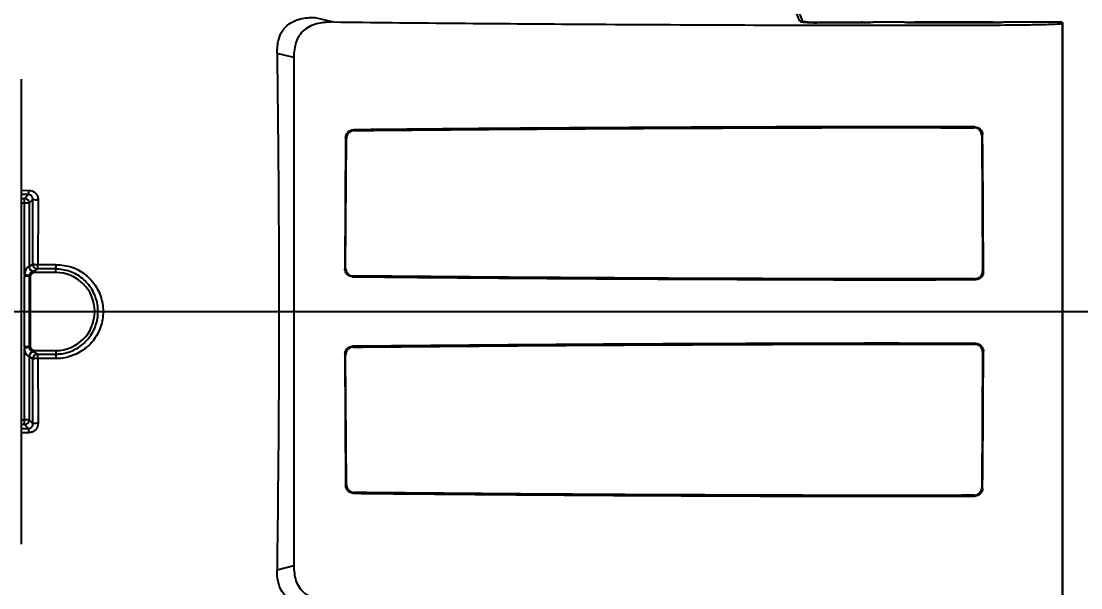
# Model space of a CAD drawing. Header units: inches. Extents: x 0.7 to 44.2, y 3.2 to 34.6.
# Drawn here: x 22.36 to 25.772, y 11.416 to 13.24 of the extents above; entities that cross this region are included whole.
import ezdxf

# ---------------------------------------------------------------- set-up
doc = ezdxf.new("R2010")
doc.units = ezdxf.units.IN
doc.header["$MEASUREMENT"] = 0
doc.layers.add('DIM', color=1, linetype='Continuous')
doc.styles.add('Arial', font='arial.ttf')
doc.dimstyles.new('ETC EU Metric & ANSI.35 Stacked', dxfattribs={"dimscale": 2.666667, "dimtxt": 0.35, "dimasz": 0.4375, "dimexe": 0.35, "dimexo": 0.35, "dimgap": 0.116667, "dimtad": 0, "dimtih": 1, "dimtoh": 1, "dimdec": 0, "dimlfac": 25.4, "dimzin": 4, "dimdsep": 46, "dimtxsty": 'Arial', "dimcen": 0.175, "dimadec": 0, "dimazin": 0, "dimtfac": 0.75, "dimtdec": 0, "dimtofl": 0, "dimtmove": 0, "dimatfit": 3, "dimfxl": 1, "dimtolj": 1, "dimtzin": 0, "dimarcsym": 0})

# ---------------------------------------------------------------- blocks, each defined once
blk = doc.blocks.new('*D4')
at = {"layer": 'Defpoints', "color": 0, "transparency": 16777216}
for p in [(21.6862, 20.4649), (27.3073, 20.4649), (21.0596, 12.3057)]:
    blk.add_point(p, dxfattribs=at)
at = {"layer": 'DIM', "color": 0, "lineweight": -2, "transparency": 16777216}
for p, q in [((22.0362, 20.4649), (27.6573, 20.4649)), ((27.3073, 20.0274), (27.3073, 17.0217)), ((27.3073, 12.7432), (27.3073, 15.749)), ((21.4096, 12.3057), (27.6573, 12.3057))]:
    blk.add_line(p, q, dxfattribs=at)
at = {"layer": 'DIM', "color": 0, "transparency": 16777216}
for points in [[(27.2344, 20.0274), (27.3802, 20.0274), (27.3073, 20.4649)], [(27.2344, 12.7432), (27.3802, 12.7432), (27.3073, 12.3057)]]:
    blk.add_solid(points, dxfattribs=at)
at = {"layer": 'DIM', "color": 0, "transparency": 16777216, "char_height": 0.35, "attachment_point": 5, "style": 'Arial'}
for s, insert in [('\\A1;207mm', (27.3073, 16.6807)), ('\\A1;[8.16"]', (27.3073, 16.0444))]:
    blk.add_mtext(s, dxfattribs=dict(at, insert=insert))
blk = doc.blocks.new('*D6')
at = {"layer": 'Defpoints', "color": 0, "transparency": 16777216}
for p in [(16.2626, 11.5548), (25.7139, 8.346), (25.7139, 5.2686)]:
    blk.add_point(p, dxfattribs=at)
at = {"layer": 'DIM', "color": 0, "lineweight": -2, "transparency": 16777216}
for p, q in [((16.2626, 11.2048), (16.2626, 4.9186)), ((25.7139, 7.996), (25.7139, 4.9186)), ((16.7001, 5.2686), (20.0793, 5.2686)), ((25.2764, 5.2686), (21.8972, 5.2686))]:
    blk.add_line(p, q, dxfattribs=at)
at = {"layer": 'DIM', "color": 0, "transparency": 16777216}
for points in [[(16.7001, 5.3415), (16.7001, 5.1957), (16.2626, 5.2686)], [(25.2764, 5.3415), (25.2764, 5.1957), (25.7139, 5.2686)]]:
    blk.add_solid(points, dxfattribs=at)
at = {"layer": 'DIM', "color": 0, "transparency": 16777216, "char_height": 0.35, "attachment_point": 5, "style": 'Arial'}
for s, insert in [('\\A1;240mm', (20.9882, 5.564)), ('\\A1;[9.45"]', (20.9882, 4.9277))]:
    blk.add_mtext(s, dxfattribs=dict(at, insert=insert))

msp = doc.modelspace()

# ---------------------------------------------------------------- linework, layer by layer
for p, q in [((24.8671, 13.24), (24.8517, 13.2784)), ((23.3057, 13.2525), (23.3655, 13.2377)), ((24.8774, 13.2397), (24.8644, 13.2721)), ((24.922, 13.2368), (25.0648, 13.2368)), ((24.922, 13.2368), (24.922, 13.2354)), ((25.0648, 13.2354), (24.922, 13.2354)), ((25.0648, 13.2354), (24.922, 13.2354)), ((24.922, 13.2354), (24.922, 13.2354)), ((25.0648, 13.2368), (25.1039, 13.2368)), ((25.0648, 13.2354), (25.0648, 13.2368)), ((25.0648, 13.2354), (25.0648, 13.2354)), ((25.2029, 13.2368), (25.1039, 13.2368)), ((25.2029, 13.2368), (25.242, 13.2368)), ((25.4848, 13.2368), (25.242, 13.2368)), ((25.242, 13.2368), (25.242, 13.2354)), ((25.4848, 13.2354), (25.242, 13.2354)), ((25.4848, 13.2354), (25.242, 13.2354)), ((25.242, 13.2354), (25.242, 13.2354)), ((25.4848, 13.2368), (25.5239, 13.2368)), ((25.4848, 13.2354), (25.4848, 13.2368)), ((25.4848, 13.2354), (25.4848, 13.2354)), ((25.7112, 13.2368), (25.5239, 13.2368)), ((25.7134, 11.3769), (25.7134, 13.2345)), ((25.7139, 11.3775), (25.7139, 13.2355)), ((23.2373, 13.123), (23.1838, 13.1366)), ((23.2373, 13.123), (23.2373, 11.4884)), ((22.3596, 13.054), (22.3596, 11.5574)), ((23.4295, 12.8907), (23.4321, 12.8881)), ((25.4283, 12.8972), (25.431, 12.8998)), ((25.456, 12.8751), (25.4534, 12.8725)), ((25.4534, 12.8725), (25.4561, 12.4363)), ((23.4046, 12.8658), (23.402, 12.443)), ((23.4072, 12.8632), (23.4046, 12.8658)), ((23.4046, 12.4456), (23.4072, 12.8632)), ((22.3596, 12.6959), (22.3845, 12.6957)), ((22.3828, 12.6822), (22.3596, 12.6824)), ((22.3596, 12.6697), (22.3703, 12.6697)), ((22.3703, 12.6697), (22.3828, 12.6822)), ((22.3703, 12.6548), (22.3703, 12.6697)), ((22.3975, 12.6669), (22.3853, 12.6548)), ((22.3968, 12.458), (22.3975, 12.6669)), ((22.3703, 12.6548), (22.3596, 12.6548)), ((22.3703, 12.4233), (22.3703, 12.6548)), ((22.3853, 12.6548), (22.3703, 12.6548)), ((22.3853, 12.6548), (22.3853, 12.4504)), ((22.3853, 12.4504), (22.3968, 12.458)), ((22.3852, 12.4213), (22.3703, 12.4233)), ((22.3993, 12.4351), (22.4031, 12.4314)), ((22.4117, 12.443), (22.4003, 12.4354)), ((22.4707, 12.4314), (22.4031, 12.4314)), ((22.4707, 12.4428), (22.4117, 12.443)), ((22.4707, 12.4314), (22.4707, 12.4428)), ((23.402, 12.443), (23.4046, 12.4456)), ((25.4561, 12.4363), (25.4587, 12.4337)), ((22.3701, 12.192), (22.3701, 12.4194)), ((22.3851, 12.4194), (22.3701, 12.4194)), ((22.3881, 12.4164), (22.3851, 12.4194)), ((22.3851, 12.4194), (22.3851, 12.192)), ((22.3881, 12.4164), (22.3881, 12.195)), ((23.4292, 12.4204), (23.4266, 12.4178)), ((25.434, 12.4086), (25.4313, 12.4112)), ((22.3851, 12.192), (22.3701, 12.192)), ((22.3852, 12.1901), (22.3703, 12.1882)), ((22.3703, 11.9567), (22.3703, 12.1882)), ((22.3851, 12.192), (22.3881, 12.195)), ((23.4266, 12.1937), (23.4292, 12.191)), ((25.4313, 12.2002), (25.434, 12.2028)), ((22.3853, 12.1611), (22.3853, 11.9567)), ((22.3968, 12.1534), (22.3853, 12.1611)), ((22.3975, 11.9445), (22.3968, 12.1534)), ((22.4031, 12.18), (22.3993, 12.1763)), ((22.4003, 12.1761), (22.4117, 12.1684)), ((22.4031, 12.18), (22.4707, 12.18)), ((22.4117, 12.1684), (22.4707, 12.1687)), ((22.4707, 12.18), (22.4707, 12.1687)), ((23.402, 12.1684), (23.4046, 11.7456)), ((23.4046, 12.1658), (23.402, 12.1684)), ((23.4072, 11.7482), (23.4046, 12.1658)), ((25.4561, 12.1751), (25.4534, 11.739)), ((25.4587, 12.1778), (25.4561, 12.1751)), ((22.3596, 11.9567), (22.3703, 11.9567)), ((22.3703, 11.9417), (22.3703, 11.9567)), ((22.3853, 11.9567), (22.3703, 11.9567)), ((22.3853, 11.9567), (22.3975, 11.9445)), ((22.3703, 11.9417), (22.3596, 11.9417)), ((22.3596, 11.9291), (22.3828, 11.9292)), ((22.3845, 11.9157), (22.3596, 11.9155)), ((22.3828, 11.9292), (22.3703, 11.9417)), ((23.4046, 11.7456), (23.4072, 11.7482)), ((23.4321, 11.7233), (23.4295, 11.7207)), ((25.431, 11.7116), (25.4283, 11.7142)), ((25.4534, 11.739), (25.456, 11.7364)), ((23.1836, 11.4748), (23.2373, 11.4884))]:
    msp.add_line(p, q)
at = {"flags": 128}
msp.add_lwpolyline([(25.7134, 13.2345), (25.7122, 13.2357), (25.7112, 13.2368)], dxfattribs=at)
for centre, radius, start, end in [((24.8671, 13.225), 0.015, 63.1634, 90.1896), ((22.3509, 12.6931), 0.0337, 341.1474, 4.472), ((22.3703, 12.6547), 0.015, 0.1836, 89.8164), ((22.4101, 12.7204), 0.055, 256.66, 274.1522), ((22.4118, 12.458), 0.015, 180.1007, 269.8557), ((22.4094, 12.5848), 0.1274, 264.2915, 271.8025), ((22.3782, 12.4543), 0.0354, 341.4319, 5.0981), ((22.4361, 12.454), 0.0364, 341.94, 4.9688), ((22.3997, 12.45), 0.0149, 179.6311, 268.3769), ((22.4003, 12.4504), 0.015, 180.1007, 269.8557), ((22.4707, 12.3057), 0.1257, 270, 90), ((22.3997, 12.1614), 0.0149, 91.6231, 180.3689), ((22.4003, 12.161), 0.015, 90.1443, 179.8993), ((22.4118, 12.1534), 0.015, 90.1443, 179.8993), ((22.4094, 12.0268), 0.1273, 88.1957, 95.7141), ((22.3782, 12.1572), 0.0354, 354.9019, 18.5688), ((22.4361, 12.1574), 0.0364, 355.0312, 18.0607), ((22.3703, 11.9567), 0.015, 270.1836, 359.8164), ((22.4102, 11.8912), 0.0548, 85.8319, 103.3923), ((22.3509, 11.9183), 0.0337, 355.5285, 18.8622)]:
    msp.add_arc(centre, radius, start, end)
for centre, major_axis, ratio, start_param, end_param in [((24.922, 13.2402), (0.055, 0), 0.087489, 3.176499, 4.417192), ((24.922, 13.2403), (0.04, 0), 0.087489, 3.176499, 4.712389), ((24.922, 13.2402), (0.055, 0), 0.087489, 4.417192, 4.712389), ((25.0648, 13.2402), (0.055, 0), 0.087489, 4.712389, 5.502871), ((25.0648, 13.229), (0.04, 0), 0.19438, 1.036328, 1.570796), ((25.242, 13.2402), (0.055, 0), 0.087489, 3.921907, 4.712389), ((25.242, 13.229), (0.04, 0), 0.19438, 1.570796, 2.105264), ((25.4848, 13.2402), (0.055, 0), 0.087489, 4.712389, 5.502871), ((25.4848, 13.229), (0.04, 0), 0.19438, 1.036328, 1.570796), ((22.4001, 12.4193), (-0.0212, 0.0212), 0.998783, 0.655416, 0.784789), ((22.3703, 12.4504), (0.015, 0), 0.069842, 6.018732, 6.230825), ((22.4031, 12.4164), (-0.0106, 0.0106), 0.998783, 5.498396, 7.067974), ((22.3703, 12.4354), (0.03, 0), 0.034921, 6.018732, 6.230825), ((22.4001, 12.4193), (0.0106, -0.0106), 0.996359, 3.797009, 3.926382), ((22.4001, 12.1921), (-0.0212, -0.0212), 0.998783, 5.498396, 5.627769), ((22.4001, 12.1921), (0.0106, 0.0106), 0.996359, 2.356803, 2.486176), ((22.4031, 12.195), (-0.0106, -0.0106), 0.998783, 5.498396, 7.067974), ((22.3703, 12.161), (0.015, 0), 0.069842, 0.05236, 0.264453), ((22.3703, 12.176), (0.03, 0), 0.034921, 0.05236, 0.264453)]:
    msp.add_ellipse(centre, major_axis=major_axis, ratio=ratio, start_param=start_param, end_param=end_param)
for points, knots in [([(23.1838, 13.1366), (23.1844, 13.1519), (23.1854, 13.1772), (23.1997, 13.2104), (23.2207, 13.2323), (23.253, 13.2481), (23.2822, 13.2523), (23.3019, 13.2525), (23.3057, 13.2525)], [0, 0, 0, 0, 0.238055, 0.395689, 0.554448, 0.6971, 0.941468, 1, 1, 1, 1]), ([(23.3655, 13.2377), (23.3489, 13.2371), (23.324, 13.2363), (23.2924, 13.2258), (23.271, 13.2129), (23.2548, 13.1949), (23.2399, 13.1651), (23.2384, 13.1403), (23.2373, 13.123)], [0, 0, 0, 0, 0.250803, 0.3780206, 0.5017875, 0.6243449, 0.7387798, 1, 1, 1, 1]), ([(23.3655, 13.2377), (23.4915, 13.2363), (23.7437, 13.2336), (24.1556, 13.2306), (24.6004, 13.2282), (24.9986, 13.2269), (25.3176, 13.227), (25.4977, 13.2276), (25.6169, 13.229), (25.666, 13.23), (25.6974, 13.2312), (25.7095, 13.2322), (25.7147, 13.2332), (25.7139, 13.234), (25.7134, 13.2345)], [0, 0, 0, 0, 0.1597237, 0.319645, 0.5199149, 0.7203513, 0.8207324, 0.9213632, 0.9466262, 0.9721086, 0.9845123, 0.9891784, 0.9926191, 1, 1, 1, 1]), ([(24.9065, 13.2357), (24.9013, 13.2358), (24.8907, 13.2362), (24.8801, 13.2371), (24.8744, 13.238), (24.8738, 13.2382), (24.8736, 13.2382)], [0, 0, 0, 0, 0.311817, 0.63763, 0.872191, 1, 1, 1, 1]), ([(23.1838, 13.1366), (23.185, 13.0342), (23.1874, 12.8286), (23.1894, 12.513), (23.1897, 12.1929), (23.188, 11.8442), (23.1852, 11.6064), (23.1836, 11.4748)], [0, 0, 0, 0, 0.186926, 0.375005, 0.566879, 0.760114, 1, 1, 1, 1]), ([(25.431, 12.8998), (25.3347, 12.9001), (25.0297, 12.9008), (24.5154, 12.8988), (23.9441, 12.8956), (23.5828, 12.8922), (23.4295, 12.8907)], [0, 0, 0, 0, 0.1439256, 0.4564033, 0.7694111, 1, 1, 1, 1]), ([(23.4046, 12.8658), (23.4049, 12.8686), (23.4055, 12.8742), (23.4099, 12.8816), (23.4162, 12.8873), (23.4232, 12.8903), (23.4277, 12.8906), (23.4295, 12.8907)], [0, 0, 0, 0, 0.215553, 0.43111, 0.646575, 0.862054, 1, 1, 1, 1]), ([(23.4321, 12.8881), (23.4293, 12.8878), (23.4238, 12.8872), (23.4163, 12.8828), (23.4107, 12.8765), (23.4077, 12.8695), (23.4074, 12.865), (23.4072, 12.8632)], [0, 0, 0, 0, 0.215734, 0.431475, 0.647052, 0.862508, 1, 1, 1, 1]), ([(23.4321, 12.8881), (23.5973, 12.8897), (23.9278, 12.8928), (24.4304, 12.8957), (24.8491, 12.8974), (25.1835, 12.8979), (25.3467, 12.8974), (25.4283, 12.8972)], [0, 0, 0, 0, 0.249116, 0.498547, 0.7552, 0.877537, 1, 1, 1, 1]), ([(25.4534, 12.8725), (25.4531, 12.8753), (25.4525, 12.8808), (25.4481, 12.8883), (25.4417, 12.8939), (25.4347, 12.8968), (25.4301, 12.8971), (25.4283, 12.8972)], [0, 0, 0, 0, 0.215763, 0.431521, 0.647398, 0.863364, 1, 1, 1, 1]), ([(25.431, 12.8998), (25.4338, 12.8995), (25.4394, 12.899), (25.4469, 12.8947), (25.4526, 12.8883), (25.4555, 12.8814), (25.4559, 12.8768), (25.456, 12.8751)], [0, 0, 0, 0, 0.215893, 0.431782, 0.647741, 0.863688, 1, 1, 1, 1]), ([(25.4587, 12.4337), (25.4584, 12.5273), (25.4579, 12.6748), (25.4565, 12.8215), (25.456, 12.8751)], [0, 0, 0, 0, 0.6352108, 1, 1, 1, 1]), ([(22.3845, 12.6957), (22.3879, 12.6954), (22.3946, 12.6947), (22.4034, 12.6895), (22.4101, 12.6818), (22.4137, 12.6733), (22.414, 12.6677), (22.4141, 12.6656)], [0, 0, 0, 0, 0.213821, 0.427447, 0.642845, 0.860277, 1, 1, 1, 1]), ([(22.3975, 12.6669), (22.3974, 12.668), (22.3973, 12.6708), (22.3955, 12.6751), (22.3922, 12.679), (22.3878, 12.6816), (22.3845, 12.682), (22.3828, 12.6822)], [0, 0, 0, 0, 0.14066, 0.360228, 0.576951, 0.789702, 1, 1, 1, 1]), ([(22.4141, 12.6656), (22.4141, 12.6556), (22.4139, 12.6058), (22.4136, 12.5364), (22.4135, 12.4769), (22.4134, 12.4574)], [0, 0, 0, 0, 0.143822, 0.719167, 1, 1, 1, 1]), ([(22.4134, 12.4574), (22.4234, 12.4574), (22.443, 12.4573), (22.4626, 12.4572), (22.4723, 12.4572)], [0, 0, 0, 0, 0.5063531, 1, 1, 1, 1]), ([(22.4723, 12.4572), (22.4895, 12.4554), (22.5238, 12.4519), (22.5693, 12.4253), (22.6037, 12.3864), (22.623, 12.3381), (22.6252, 12.2864), (22.6103, 12.2372), (22.5801, 12.1955), (22.5376, 12.1661), (22.4993, 12.1552), (22.4773, 12.1544), (22.4723, 12.1542)], [0, 0, 0, 0, 0.108668, 0.217272, 0.32564, 0.433204, 0.539822, 0.645979, 0.752488, 0.859925, 0.968264, 1, 1, 1, 1]), ([(22.3848, 12.4501), (22.3848, 12.4501), (22.3843, 12.45), (22.383, 12.4497), (22.3802, 12.4482), (22.3781, 12.4461), (22.3757, 12.4429), (22.373, 12.4376), (22.371, 12.4303), (22.3705, 12.4253), (22.3703, 12.4233)], [0, 0, 0, 0, 0.014906, 0.13377, 0.247814, 0.364795, 0.388639, 0.589073, 0.835789, 1, 1, 1, 1]), ([(22.3993, 12.4351), (22.3993, 12.4351), (22.3989, 12.435), (22.3978, 12.4348), (22.3952, 12.434), (22.3926, 12.4327), (22.3902, 12.4309), (22.3879, 12.4285), (22.3859, 12.425), (22.3854, 12.4223), (22.3852, 12.4213)], [0, 0, 0, 0, 0.0306779, 0.2622079, 0.4472914, 0.609476, 0.6576351, 0.7633927, 0.9101352, 1, 1, 1, 1]), ([(22.4707, 12.1687), (22.4752, 12.1688), (22.495, 12.1695), (22.5296, 12.1795), (22.5678, 12.206), (22.5951, 12.2437), (22.6085, 12.2883), (22.6066, 12.335), (22.5892, 12.3787), (22.5582, 12.4139), (22.5171, 12.438), (22.4861, 12.4412), (22.4707, 12.4428)], [0, 0, 0, 0, 0.031716, 0.140004, 0.247429, 0.353961, 0.46016, 0.566827, 0.67443, 0.782812, 0.891392, 1, 1, 1, 1]), ([(23.4266, 12.4178), (23.4238, 12.4181), (23.4182, 12.4187), (23.4109, 12.4231), (23.4053, 12.4295), (23.4024, 12.4366), (23.4021, 12.4412), (23.402, 12.443)], [0, 0, 0, 0, 0.214594, 0.429146, 0.644775, 0.861798, 1, 1, 1, 1]), ([(23.4046, 12.4456), (23.4049, 12.4428), (23.4055, 12.4371), (23.4098, 12.4295), (23.4161, 12.4238), (23.423, 12.4208), (23.4275, 12.4205), (23.4292, 12.4204)], [0, 0, 0, 0, 0.217716, 0.435429, 0.653079, 0.869724, 1, 1, 1, 1]), ([(25.4313, 12.4112), (25.4341, 12.4115), (25.4397, 12.4121), (25.4471, 12.4164), (25.4527, 12.4227), (25.4557, 12.4297), (25.456, 12.4344), (25.4561, 12.4363)], [0, 0, 0, 0, 0.213755, 0.42751, 0.641399, 0.856355, 1, 1, 1, 1]), ([(25.4587, 12.4337), (25.4584, 12.4308), (25.4579, 12.4252), (25.4536, 12.4176), (25.4472, 12.4119), (25.4403, 12.409), (25.4357, 12.4087), (25.434, 12.4086)], [0, 0, 0, 0, 0.217017, 0.434074, 0.650101, 0.86469, 1, 1, 1, 1]), ([(23.4266, 12.4178), (23.5658, 12.4164), (23.8444, 12.4137), (24.3184, 12.4106), (24.7507, 12.4088), (25.141, 12.4078), (25.3363, 12.4083), (25.434, 12.4086)], [0, 0, 0, 0, 0.208861, 0.417935, 0.708639, 0.854351, 1, 1, 1, 1]), ([(25.4313, 12.4112), (25.3245, 12.411), (25.1107, 12.4105), (24.6655, 12.4116), (24.1041, 12.4142), (23.6515, 12.4183), (23.4292, 12.4204)], [0, 0, 0, 0, 0.159716, 0.319787, 0.665788, 1, 1, 1, 1]), ([(22.3848, 12.1613), (22.3845, 12.1614), (22.3836, 12.1616), (22.382, 12.1622), (22.3801, 12.1635), (22.3776, 12.1657), (22.3741, 12.1711), (22.3714, 12.1789), (22.3707, 12.185), (22.3703, 12.1882)], [0, 0, 0, 0, 0.092468, 0.205828, 0.220199, 0.332233, 0.509449, 0.740459, 1, 1, 1, 1]), ([(22.3993, 12.1763), (22.399, 12.1764), (22.3983, 12.1765), (22.3962, 12.177), (22.3934, 12.1782), (22.3909, 12.18), (22.3887, 12.182), (22.3875, 12.1837), (22.386, 12.1867), (22.3856, 12.1885), (22.3852, 12.1901)], [0, 0, 0, 0, 0.184988, 0.384532, 0.552427, 0.678647, 0.708789, 0.840677, 0.856096, 1, 1, 1, 1]), ([(23.402, 12.1684), (23.4023, 12.1713), (23.4028, 12.177), (23.4071, 12.1846), (23.4135, 12.1903), (23.4204, 12.1932), (23.4249, 12.1935), (23.4266, 12.1937)], [0, 0, 0, 0, 0.217692, 0.43538, 0.653008, 0.869643, 1, 1, 1, 1]), ([(23.4292, 12.191), (23.4264, 12.1907), (23.4209, 12.1901), (23.4135, 12.1857), (23.4079, 12.1793), (23.405, 12.1722), (23.4048, 12.1676), (23.4046, 12.1658)], [0, 0, 0, 0, 0.214579, 0.429114, 0.64474, 0.861777, 1, 1, 1, 1]), ([(25.434, 12.2028), (25.3402, 12.2031), (25.0424, 12.2038), (24.5403, 12.2019), (23.9646, 12.1988), (23.594, 12.1953), (23.4266, 12.1937)], [0, 0, 0, 0, 0.139862, 0.444142, 0.748935, 1, 1, 1, 1]), ([(23.4292, 12.191), (23.5948, 12.1926), (23.9263, 12.1958), (24.4304, 12.1987), (24.8503, 12.2004), (25.1857, 12.2009), (25.3494, 12.2004), (25.4313, 12.2002)], [0, 0, 0, 0, 0.249095, 0.498512, 0.755157, 0.877513, 1, 1, 1, 1]), ([(25.4561, 12.1751), (25.4558, 12.178), (25.4553, 12.1836), (25.4509, 12.1912), (25.4446, 12.1969), (25.4376, 12.1998), (25.4331, 12.2001), (25.4313, 12.2002)], [0, 0, 0, 0, 0.21703, 0.434101, 0.650127, 0.864699, 1, 1, 1, 1]), ([(25.434, 12.2028), (25.4367, 12.2026), (25.4423, 12.202), (25.4497, 12.1977), (25.4553, 12.1913), (25.4583, 12.1843), (25.4586, 12.1796), (25.4587, 12.1778)], [0, 0, 0, 0, 0.213779, 0.427557, 0.64147, 0.856441, 1, 1, 1, 1]), ([(22.4723, 12.1542), (22.4624, 12.1542), (22.4428, 12.1541), (22.4231, 12.1541), (22.4134, 12.154)], [0, 0, 0, 0, 0.506354, 1, 1, 1, 1]), ([(22.4134, 12.154), (22.4135, 12.144), (22.4136, 12.0941), (22.4138, 12.0246), (22.414, 11.9653), (22.4141, 11.9459)], [0, 0, 0, 0, 0.143822, 0.71917, 1, 1, 1, 1]), ([(25.456, 11.7364), (25.4568, 11.8321), (25.4581, 11.979), (25.4585, 12.1264), (25.4587, 12.1778)], [0, 0, 0, 0, 0.652061, 1, 1, 1, 1]), ([(22.4141, 11.9459), (22.4138, 11.9424), (22.4132, 11.9356), (22.408, 11.9265), (22.4003, 11.9197), (22.3919, 11.9162), (22.3865, 11.9158), (22.3845, 11.9157)], [0, 0, 0, 0, 0.217736, 0.435589, 0.654016, 0.871337, 1, 1, 1, 1]), ([(22.3828, 11.9292), (22.3838, 11.9293), (22.3865, 11.9295), (22.3907, 11.9313), (22.3945, 11.9347), (22.397, 11.9393), (22.3973, 11.9428), (22.3975, 11.9445)], [0, 0, 0, 0, 0.126239, 0.341584, 0.560639, 0.780551, 1, 1, 1, 1]), ([(23.4295, 11.7207), (23.4267, 11.721), (23.4212, 11.7216), (23.4137, 11.726), (23.4081, 11.7323), (23.4051, 11.7393), (23.4048, 11.7438), (23.4046, 11.7456)], [0, 0, 0, 0, 0.215734, 0.431476, 0.647054, 0.862513, 1, 1, 1, 1]), ([(23.4072, 11.7482), (23.4076, 11.7454), (23.4082, 11.7399), (23.4125, 11.7324), (23.4188, 11.7268), (23.4258, 11.7238), (23.4304, 11.7234), (23.4321, 11.7233)], [0, 0, 0, 0, 0.215551, 0.431107, 0.646569, 0.862046, 1, 1, 1, 1]), ([(23.4295, 11.7207), (23.5687, 11.7193), (23.8473, 11.7167), (24.3204, 11.7136), (24.7511, 11.7117), (25.1394, 11.7109), (25.3337, 11.7113), (25.431, 11.7116)], [0, 0, 0, 0, 0.20949, 0.419188, 0.709279, 0.854553, 1, 1, 1, 1]), ([(25.4283, 11.7142), (25.3196, 11.714), (25.102, 11.7135), (24.6559, 11.7147), (24.0984, 11.7172), (23.6516, 11.7213), (23.4321, 11.7233)], [0, 0, 0, 0, 0.1630482, 0.3264554, 0.6691543, 1, 1, 1, 1]), ([(25.4283, 11.7142), (25.4312, 11.7145), (25.4368, 11.7151), (25.4443, 11.7194), (25.4499, 11.7257), (25.4529, 11.7327), (25.4533, 11.7372), (25.4534, 11.739)], [0, 0, 0, 0, 0.215896, 0.431789, 0.647752, 0.863702, 1, 1, 1, 1]), ([(25.456, 11.7364), (25.4557, 11.7336), (25.4551, 11.728), (25.4507, 11.7205), (25.4443, 11.7149), (25.4373, 11.712), (25.4327, 11.7117), (25.431, 11.7116)], [0, 0, 0, 0, 0.215764, 0.431522, 0.647398, 0.86336, 1, 1, 1, 1]), ([(23.3055, 11.3589), (23.2844, 11.36), (23.2533, 11.3617), (23.2171, 11.3817), (23.1965, 11.4057), (23.1848, 11.4382), (23.1841, 11.4621), (23.1836, 11.4748)], [0, 0, 0, 0, 0.319762, 0.471353, 0.623682, 0.801782, 1, 1, 1, 1]), ([(23.2373, 11.4884), (23.2383, 11.4717), (23.2398, 11.4468), (23.2545, 11.4168), (23.271, 11.3986), (23.2923, 11.3856), (23.3239, 11.3751), (23.349, 11.3743), (23.3655, 11.3737)], [0, 0, 0, 0, 0.25235, 0.377437, 0.499872, 0.61838, 0.750648, 1, 1, 1, 1])]:
    msp.add_open_spline(points, degree=3, knots=knots)

# ---------------------------------------------------------------- dimensions: what is measured, and where the dimension line sits
at = {"layer": 'DIM'}
dim = msp.add_linear_dim(base=(27.3073, 20.4649), p1=(21.0596, 12.3057), p2=(21.6862, 20.4649), angle=90, dimstyle='ETC EU Metric & ANSI.35 Stacked', override={"dimpost": 'mm\\X'}, dxfattribs=at)
dim.commit()
dim.dimension.update_dxf_attribs({"geometry": '*D4', "text_midpoint": (27.3073, 16.3853)})
dim = msp.add_linear_dim(base=(25.7139, 5.2686), p1=(16.2626, 11.5548), p2=(25.7139, 8.346), dimstyle='ETC EU Metric & ANSI.35 Stacked', override={"dimpost": 'mm\\X'}, dxfattribs=at)
dim.commit()
dim.dimension.update_dxf_attribs({"geometry": '*D6', "text_midpoint": (20.9882, 5.2686)})

doc.saveas('drawing.dxf')
